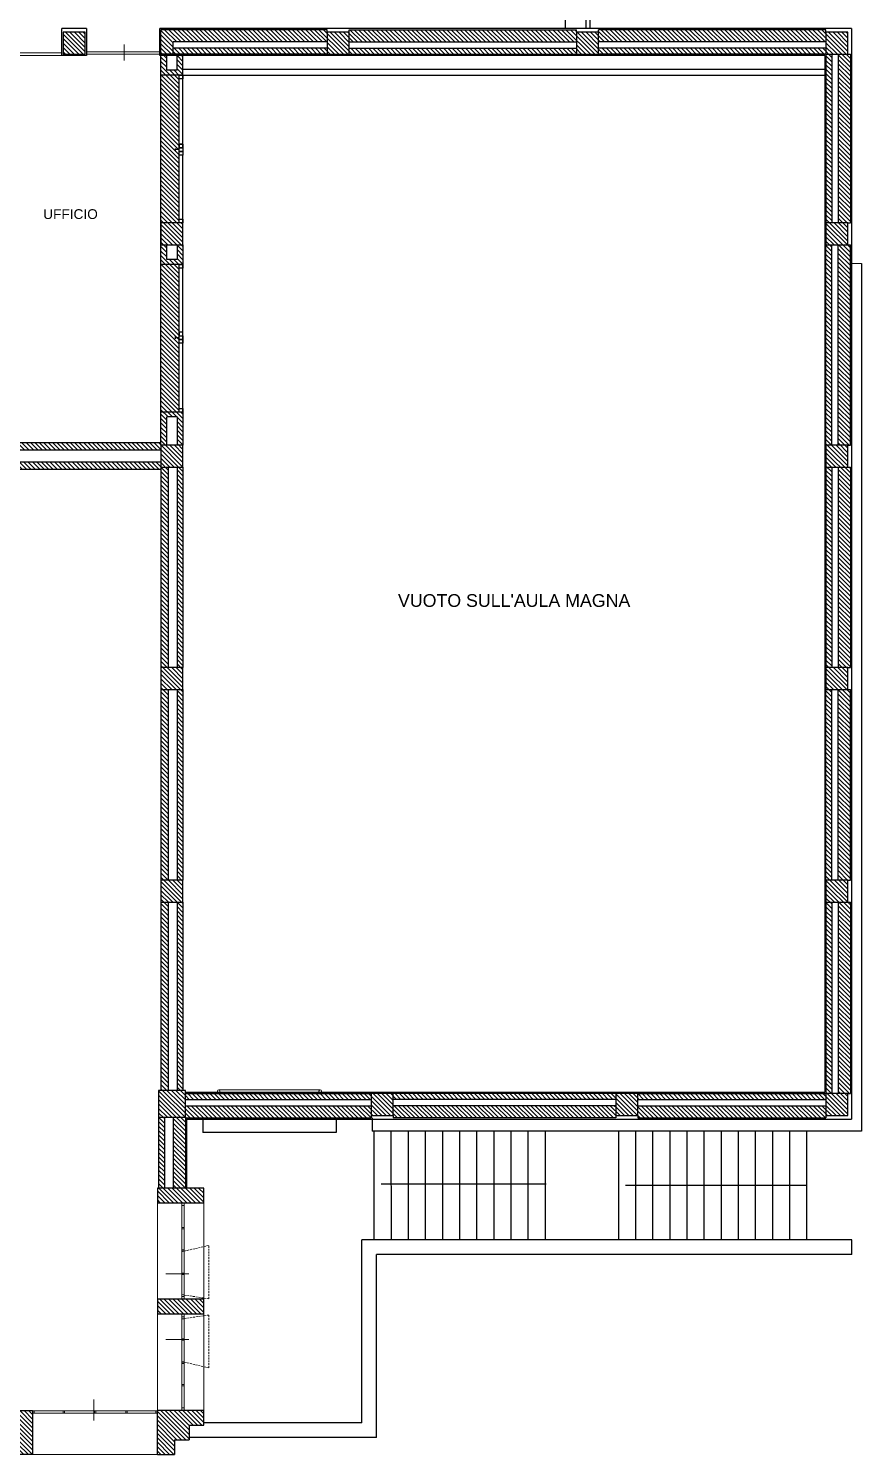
# Model space of a CAD drawing. Header units: millimetres. Extents: x 1559 to 64046, y 1991 to 89352.
# Drawn here: x 30999 to 64046, y 1991 to 58591 of the extents above; entities that cross this region are included whole.
import ezdxf

# ---------------------------------------------------------------- set-up
doc = ezdxf.new("R2010")
doc.units = ezdxf.units.MM
doc.linetypes.add('HIDDEN', pattern=[0.375, 0.25, -0.125])
doc.layers.add('infissi', color=4, linetype='Continuous', lineweight=13)
for name, color, linetype in [('PIANTA', 7, 'Continuous'), ('RETINI', 8, 'Continuous'), ('SCALE_ASCENSORI', 2, 'Continuous')]:
    doc.layers.add(name, color=color, linetype=linetype)
doc.styles.get("Standard").update_dxf_attribs({"font": 'Arial.ttf'})

msp = doc.modelspace()

# ---------------------------------------------------------------- hatches: boundary and pattern name
at = {"layer": 'RETINI'}
h = msp.add_hatch(dxfattribs=at)
h.set_pattern_fill('ANSI31', color=256, scale=990, angle=270, style=0)
h.set_pattern_definition([(315, (241852.04, 756656.8), (87.504464, 87.504464), [])])
edge = h.paths.add_edge_path()
edge.add_arc((28205, 32742), 244, 0, 360)
edge = h.paths.add_edge_path()
edge.add_arc((19572, 32742), 244, 0, 360)
edge = h.paths.add_edge_path()
edge.add_arc((28205, 24350), 244, 0, 360)
h.paths.add_polyline_path([(37953, 8151), (36110, 8151), (36110, 7569), (37953, 7569)])
h.paths.add_polyline_path([(37371, 3155), (37953, 3155), (37953, 3737), (36110, 3737), (36110, 1991), (36789, 1991), (36789, 2573), (37371, 2573)])
h.paths.add_polyline_path([(31163, 3737), (30581, 3737), (30581, 1991), (31163, 1991)])
h.paths.add_polyline_path([(25537, 3737), (24955, 3737), (24955, 1991), (25537, 1991)])
h.paths.add_polyline_path([(19911, 3737), (19329, 3737), (19329, 1991), (19911, 1991)])
h.paths.add_polyline_path([(14285, 3737), (13703, 3737), (13703, 1991), (13752, 1991), (14285, 1991)])
h.paths.add_polyline_path([(8659, 3737), (8077, 3737), (8077, 1991), (8659, 1991)])
h.paths.add_polyline_path([(8077, 3687), (3080, 3687), (3080, 3454), (8077, 3454)])
h.paths.add_polyline_path([(8077, 3008), (3080, 3008), (3080, 2669), (3080, 2523), (8077, 2523)])
h.paths.add_polyline_path([(3080, 3687), (2062, 3687), (2062, 2669), (3080, 2669), (3080, 2670)])
h.paths.add_polyline_path([(2401, 6744), (1916, 6744), (1916, 3687), (2062, 3687), (2062, 3687), (2401, 3687)])
h.paths.add_polyline_path([(3080, 6744), (2847, 6744), (2847, 3687), (3080, 3687)])
h.paths.add_polyline_path([(3130, 7326), (1578, 7326), (1578, 6744), (3130, 6744)])
h.paths.add_polyline_path([(3080, 24883), (2013, 24883), (2013, 23816), (3080, 23816)])
h.paths.add_polyline_path([(2401, 23816), (2013, 23816), (1916, 23816), (1916, 16444), (2013, 16444), (2401, 16444)])
h.paths.add_polyline_path([(3080, 23816), (2847, 23816), (2847, 16444), (3080, 16444)])
h.paths.add_polyline_path([(3080, 16444), (2013, 16444), (2013, 15377), (3080, 15377)])
h.paths.add_polyline_path([(2401, 15377), (2013, 15377), (1916, 15377), (1916, 12553), (2401, 12553)])
h.paths.add_polyline_path([(3080, 15377), (2847, 15377), (2847, 12553), (3080, 12553)])
h.paths.add_polyline_path([(3130, 12553), (1578, 12553), (1578, 11983), (1578, 11971), (3130, 11971)])
h.paths.add_polyline_path([(3080, 33322), (2013, 33322), (2013, 32255), (3080, 32255)])
h.paths.add_polyline_path([(2401, 32255), (2013, 32255), (1916, 32255), (1916, 24883), (2013, 24883), (2401, 24883)])
h.paths.add_polyline_path([(3080, 32255), (2847, 32255), (2847, 24883), (3080, 24883)])
h.paths.add_polyline_path([(3080, 43503), (2847, 43503), (2847, 42149), (3080, 42149)])
h.paths.add_polyline_path([(3130, 43755), (1772, 43755), (1772, 43503), (3130, 43503)])
h.paths.add_polyline_path([(2400, 43503), (1915, 43503), (1916, 42149), (2013, 42149), (2401, 42149)])
h.paths.add_polyline_path([(3080, 42149), (2013, 42149), (2013, 41082), (3080, 41082)])
h.paths.add_polyline_path([(2401, 41082), (2013, 41082), (1916, 41082), (1916, 33322), (2013, 33322), (2401, 33322)])
h.paths.add_polyline_path([(3080, 41082), (2847, 41082), (2847, 33322), (3080, 33322)])
h.paths.add_polyline_path([(11569, 42052), (11278, 42052), (10599, 42052), (10599, 41082), (11569, 41082)])
h.paths.add_polyline_path([(20105, 42052), (19135, 42052), (19135, 41082), (20105, 41082)])
edge = h.paths.add_edge_path()
edge.add_line((19085, 41878), (15279, 41878))
edge.add_line((15279, 41878), (15279, 41838))
edge.add_line((15279, 41838), (15036, 41838))
edge.add_arc((15036, 41782), 55.9, 90, 180)
edge.add_line((14980, 41782), (14980, 41352))
edge.add_arc((15036, 41352), 55.9, 180, 270)
edge.add_line((15036, 41296), (15279, 41296))
edge.add_line((15279, 41296), (15279, 41257))
edge.add_line((15279, 41257), (19085, 41257))
edge.add_line((19085, 41257), (19085, 41878))
edge = h.paths.add_edge_path()
edge.add_arc((14902, 41782), 55.9, 0, 90)
edge.add_line((14902, 41838), (14659, 41838))
edge.add_line((14659, 41838), (14659, 41838))
edge.add_line((14659, 41838), (11616, 41838))
edge.add_line((11616, 41838), (11616, 41298))
edge.add_line((11616, 41298), (14659, 41298))
edge.add_line((14659, 41298), (14659, 41296))
edge.add_line((14659, 41296), (14902, 41296))
edge.add_arc((14902, 41352), 55.9, 270, 360)
edge.add_line((14958, 41352), (14958, 41782))
h.paths.add_polyline_path([(19085, 41257), (15279, 41257), (14659, 41257), (11616, 41257), (11616, 41082), (19085, 41082)])
h.paths.add_polyline_path([(10549, 41257), (7461, 41257), (6840, 41257), (3128, 41257), (3128, 41082), (10549, 41082)])
h.paths.add_polyline_path([(10549, 42149), (3128, 42149), (3128, 41878), (6840, 41878), (7461, 41878), (7461, 41878), (10549, 41878)])
edge = h.paths.add_edge_path()
edge.add_line((20152, 44468), (19926, 44468))
edge.add_arc((19602, 45241), 839, 288.0011, 292.7505, ccw=False)
edge.add_line((19861, 44443), (19861, 42149))
edge.add_line((19861, 42149), (20152, 42149))
edge.add_line((20152, 42149), (20152, 44468))
h.paths.add_polyline_path([(15255, 50633), (13800, 50633), (13800, 50342), (14964, 50342), (14964, 41878), (15255, 41878)])
h.paths.add_polyline_path([(22140, 47087), (20152, 47087), (19182, 47087), (19182, 48057), (19182, 51060), (18891, 51060), (18891, 47766), (18891, 46214), (20152, 46214), (20152, 46796), (22140, 46796)])
h.paths.add_polyline_path([(4886, 50633), (3400, 50633), (3400, 50342), (4886, 50342)])
h.paths.add_polyline_path([(12054, 50633), (11820, 50633), (11820, 51023), (11529, 51023), (11529, 50633), (10012, 50633), (9721, 50633), (4886, 50633), (4886, 50342), (12054, 50342)])
h.paths.add_polyline_path([(27912, 44468), (27621, 44468), (27621, 42149), (27912, 42149)])
h.paths.add_polyline_path([(28979, 50090), (28688, 50090), (28688, 47087), (27621, 47087), (25632, 47087), (25632, 46796), (27621, 46796), (27621, 46214), (27912, 46214), (27912, 46796), (28979, 46796)])
h.paths.add_polyline_path([(28979, 57524), (28688, 57524), (28688, 51642), (28979, 51642)])
h.paths.add_polyline_path([(19182, 57523), (18891, 57523), (18891, 53450), (18373, 53450), (18373, 53159), (18891, 53159), (18891, 52806), (19182, 52806)])
h.paths.add_polyline_path([(10365, 57524), (10074, 57524), (10074, 55928), (10074, 53159), (11529, 53159), (11529, 52769), (11820, 52769), (11820, 53159), (15618, 53159), (15618, 53450), (14138, 53450), (14138, 55778), (13847, 55778), (13847, 55297), (13847, 53450), (10365, 53450)])
h.paths.add_polyline_path([(3130, 55928), (1772, 55928), (1772, 55675), (3130, 55675)])
h.paths.add_polyline_path([(15570, 58542), (13459, 58542), (13459, 58445), (13459, 58057), (15570, 58057)])
h.paths.add_polyline_path([(19437, 58445), (18373, 58445), (18373, 57960), (19437, 57960)])
h.paths.add_polyline_path([(19437, 57960), (19204, 57960), (19204, 57756), (18664, 57756), (18663, 57960), (18373, 57960), (18373, 57523), (19437, 57523)])
h.paths.add_polyline_path([(15570, 58057), (15279, 58057), (15279, 57805), (13459, 57805), (13459, 57572), (15570, 57572)])
h.paths.add_polyline_path([(13459, 58445), (12586, 58445), (12586, 57572), (13459, 57572)])
h.paths.add_polyline_path([(12586, 58445), (12586, 58542), (2983, 58541), (2983, 58445), (2983, 58056), (12586, 58057)])
h.paths.add_polyline_path([(12586, 57805), (2983, 57805), (2983, 57572), (12586, 57572)])
h.paths.add_polyline_path([(2983, 58445), (2110, 58445), (2110, 57572), (2983, 57572)])
h.paths.add_polyline_path([(2498, 57572), (2110, 57572), (2013, 57572), (2015, 55928), (2500, 55928)])
h.paths.add_polyline_path([(2983, 57572), (2750, 57572), (2750, 55928), (2983, 55928)])
h.paths.add_polyline_path([(29417, 58542), (26404, 58542), (26404, 57572), (26889, 57572), (26889, 58057), (28882, 58057), (28882, 57572), (29417, 57572)])
h.paths.add_polyline_path([(23353, 58445), (22480, 58445), (22480, 57572), (23353, 57572)])
h.paths.add_polyline_path([(33247, 58445), (32374, 58445), (32374, 57572), (33247, 57572)])
h.paths.add_polyline_path([(63511, 24786), (62638, 24786), (62638, 23913), (63511, 23913)])
h.paths.add_polyline_path([(63511, 33225), (62638, 33225), (62638, 32352), (63511, 32352)])
h.paths.add_polyline_path([(63608, 32352), (63511, 32352), (63123, 32352), (63123, 24786), (63511, 24786), (63608, 24786)])
h.paths.add_polyline_path([(62871, 32352), (62638, 32352), (62638, 24786), (62871, 24786)])
h.paths.add_polyline_path([(63511, 42052), (62638, 42052), (62638, 41179), (63511, 41179)])
h.paths.add_polyline_path([(63608, 41179), (63511, 41179), (63123, 41179), (63123, 33225), (63511, 33225), (63608, 33225)])
h.paths.add_polyline_path([(62871, 41179), (62638, 41179), (62638, 33225), (62871, 33225)])
h.paths.add_polyline_path([(62871, 50006), (62638, 50006), (62638, 42052), (62871, 42052)])
h.paths.add_polyline_path([(62638, 57805), (53617, 57805), (53617, 57572), (62638, 57572)])
h.paths.add_polyline_path([(63511, 58445), (62638, 58445), (62638, 57572), (63511, 57572)])
h.paths.add_polyline_path([(63608, 57572), (63511, 57572), (63123, 57572), (63123, 50879), (63511, 50879), (63608, 50879)])
h.paths.add_polyline_path([(62871, 57572), (62638, 57572), (62638, 50879), (62871, 50879)])
h.paths.add_polyline_path([(63511, 50879), (62638, 50879), (62638, 50006), (63511, 50006)])
h.paths.add_polyline_path([(63608, 50006), (63511, 50006), (63123, 50006), (63123, 42052), (63511, 42052), (63608, 42052)])
h.paths.add_polyline_path([(37127, 57524), (36894, 57524), (36894, 56936), (36487, 56936), (36487, 57524), (36254, 57524), (36254, 56742), (37127, 56742)])
h.paths.add_polyline_path([(42850, 58445), (42850, 58542), (36254, 58542), (36254, 57572), (36739, 57572), (36739, 58057), (42850, 58057)])
h.paths.add_polyline_path([(42850, 57805), (36739, 57805), (36739, 57572), (42850, 57572)], flags=17)
h.paths.add_polyline_path([(43723, 58445), (42850, 58445), (42850, 57572), (43723, 57572)])
h.paths.add_polyline_path([(52744, 58445), (52744, 58542), (43723, 58542), (43723, 58445), (43723, 58057), (52744, 58057)])
h.paths.add_polyline_path([(52744, 57805), (43723, 57805), (43723, 57572), (52744, 57572)])
h.paths.add_polyline_path([(53617, 58445), (52744, 58445), (52744, 57572), (53617, 57572)])
h.paths.add_polyline_path([(62638, 58445), (62638, 58542), (53617, 58542), (53617, 58445), (53617, 58057), (62638, 58057)])
h.paths.add_polyline_path([(36981, 56742), (36254, 56742), (36254, 53826), (36254, 50879), (36981, 50879), (36981, 51025), (36981, 53569), (36981, 53715), (36981, 53860), (36981, 54006)])
h.paths.add_polyline_path([(36981, 49230), (36254, 49230), (36254, 43367), (36981, 43367), (36981, 43512)])
h.paths.add_polyline_path([(37127, 50879), (36254, 50879), (36254, 50006), (37127, 50006)])
h.paths.add_polyline_path([(37127, 50006), (36894, 50006), (36894, 49424), (36487, 49424), (36487, 50006), (36254, 50006), (36254, 49230), (37127, 49230)])
h.paths.add_polyline_path([(37127, 42052), (36254, 42052), (36254, 41179), (37127, 41179)])
h.paths.add_polyline_path([(36487, 43173), (36894, 43173), (36894, 42052), (37127, 42052), (37127, 43367), (36981, 43367), (36254, 43367), (36254, 42052), (36487, 42052)])
h.paths.add_polyline_path([(37127, 41179), (36894, 41179), (36894, 33225), (37127, 33225)])
h.paths.add_polyline_path([(36545, 41179), (36254, 41179), (36254, 33225), (36545, 33225)])
h.paths.add_polyline_path([(36254, 41179), (36254, 41373), (28688, 41373), (28688, 41082), (36254, 41082)])
h.paths.add_polyline_path([(36254, 42052), (36254, 42149), (32762, 42149), (28688, 42149), (28688, 41858), (36254, 41858)])
h.paths.add_polyline_path([(28641, 42052), (27671, 42052), (27671, 41082), (28641, 41082)])
h.paths.add_polyline_path([(36545, 23913), (36254, 23913), (36254, 16444), (36545, 16444)])
h.paths.add_polyline_path([(37127, 23913), (36894, 23913), (36894, 16444), (37127, 16444)])
h.paths.add_polyline_path([(37224, 16444), (36157, 16444), (36157, 15377), (37224, 15377)])
h.paths.add_polyline_path([(37127, 24786), (36254, 24786), (36254, 23913), (37127, 23913)])
h.paths.add_polyline_path([(37127, 32352), (36894, 32352), (36894, 24786), (37127, 24786)])
h.paths.add_polyline_path([(36545, 32352), (36254, 32352), (36254, 24786), (36545, 24786)])
h.paths.add_polyline_path([(37127, 33225), (36254, 33225), (36254, 32352), (37127, 32352)])
h.paths.add_polyline_path([(37224, 15377), (36739, 15377), (36739, 12564), (37224, 12564)])
h.paths.add_polyline_path([(36390, 15377), (36157, 15377), (36157, 12564), (36390, 12564)])
h.paths.add_polyline_path([(62638, 15833), (55169, 15833), (55169, 15445), (55169, 15348), (62638, 15348), (62638, 15445)])
h.paths.add_polyline_path([(62638, 16318), (55169, 16318), (55169, 16085), (62638, 16085)])
h.paths.add_polyline_path([(63511, 16318), (62638, 16318), (62638, 15445), (63511, 15445)])
h.paths.add_polyline_path([(63608, 23913), (63511, 23913), (63123, 23913), (63123, 16318), (63511, 16318), (63608, 16318)])
h.paths.add_polyline_path([(62871, 23913), (62638, 23913), (62638, 16318), (62871, 16318)])
h.paths.add_polyline_path([(45469, 16318), (44596, 16318), (44596, 15445), (45469, 15445)])
h.paths.add_polyline_path([(44596, 15833), (37224, 15833), (37224, 15377), (37224, 15348), (44596, 15348), (44596, 15445)])
h.paths.add_polyline_path([(44596, 16318), (37224, 16318), (37224, 16085), (44596, 16085)])
h.paths.add_polyline_path([(54296, 16318), (45469, 16318), (45469, 16085), (54296, 16085)])
h.paths.add_polyline_path([(54296, 15833), (45469, 15833), (45469, 15445), (45469, 15348), (54296, 15348), (54296, 15445)])
h.paths.add_polyline_path([(55169, 16318), (54296, 16318), (54296, 15445), (55169, 15445)])
h.paths.add_polyline_path([(37953, 11982), (37953, 12564), (36110, 12564), (36110, 11982)])

# ---------------------------------------------------------------- linework, layer by layer
at = {"layer": 'infissi', "linetype": 'Continuous'}
msp.add_line((34788, 57962), (34788, 57326), dxfattribs=at)
at = {"layer": 'infissi'}
for p, q in [((32325, 57621), (29488, 57621)), ((32325, 57524), (29488, 57524)), ((33295, 57669), (36207, 57669)), ((33295, 57572), (36207, 57572)), ((64046, 49269), (63658, 49269)), ((38497, 16415), (38497, 16367)), ((42572, 16464), (38546, 16464)), ((38594, 16367), (38594, 16415)), ((42523, 16367), (42523, 16415)), ((42620, 16415), (42620, 16367)), ((36110, 11982), (36110, 8151)), ((37080, 8151), (37080, 11982)), ((37177, 8151), (37177, 11982)), ((37953, 3737), (37953, 11982)), ((37177, 11874), (37080, 11874)), ((37177, 11000), (37080, 11000)), ((37177, 10947), (37080, 10947)), ((37177, 10119), (37080, 10119)), ((37177, 10065), (37080, 10065)), ((37358, 9165), (36451, 9165)), ((37177, 9192), (37080, 9192)), ((37177, 9138), (37080, 9138)), ((37177, 8264), (37080, 8264)), ((36110, 7569), (36110, 3737)), ((37080, 7569), (37080, 3737)), ((37177, 7455), (37080, 7455)), ((37177, 7569), (37177, 3737)), ((37358, 6554), (36451, 6554)), ((37177, 6581), (37080, 6581)), ((37177, 6528), (37080, 6528)), ((37177, 5654), (37080, 5654)), ((37177, 5601), (37080, 5601)), ((37177, 4773), (37080, 4773)), ((37177, 4719), (37080, 4719)), ((33594, 3339), (33594, 4167)), ((36110, 3725), (31163, 3725)), ((36110, 3628), (31163, 3628)), ((31221, 3628), (31221, 3725)), ((31221, 3628), (31221, 3725)), ((33614, 3628), (33614, 3725)), ((33614, 3628), (33614, 3725)), ((33672, 3628), (33672, 3725)), ((33672, 3628), (33672, 3725)), ((36052, 3628), (36052, 3725)), ((36052, 3628), (36052, 3725)), ((37177, 3845), (37080, 3845)), ((36110, 1991), (31163, 1991)), ((36110, 1991), (31163, 1991))]:
    msp.add_line(p, q, dxfattribs=at)
at = {"layer": 'infissi', "linetype": 'HIDDEN', "ltscale": 300}
for p, q in [((37080, 10041), (38147, 10289)), ((38147, 8170), (38147, 10289)), ((37080, 8337), (38147, 8170)), ((37080, 7371), (38147, 7525)), ((38147, 7525), (38147, 5431)), ((37080, 5679), (38147, 5431))]:
    msp.add_line(p, q, dxfattribs=at)
at = {"layer": 'infissi', "ltscale": 500}
for p, q in [((32367, 3628), (32367, 3725)), ((32367, 3628), (32367, 3725)), ((32425, 3628), (32425, 3725)), ((32425, 3628), (32425, 3725)), ((34860, 3628), (34860, 3725)), ((34860, 3628), (34860, 3725)), ((34918, 3628), (34918, 3725)), ((34918, 3628), (34918, 3725))]:
    msp.add_line(p, q, dxfattribs=at)
at = {"layer": 'infissi'}
for centre in [(38546, 16415), (42572, 16415)]:
    msp.add_arc(centre, 48.5, 0, 180, dxfattribs=at)
at = {"layer": 'PIANTA', "color": 8}
for p, q in [((52293, 88873), (52293, 58591)), ((53263, 88873), (53263, 58591)), ((53120, 58591), (53120, 87515)), ((37127, 56975), (62589, 56975)), ((37127, 56742), (62589, 56742)), ((64046, 49269), (64046, 14829)), ((37915, 15300), (37915, 14777)), ((43201, 15348), (43201, 14766)), ((44627, 15350), (44627, 14829)), ((43201, 14766), (37915, 14777)), ((64046, 14829), (44627, 14829))]:
    msp.add_line(p, q, dxfattribs=at)
at = {"layer": 'PIANTA', "color": 0}
for p, q in [((32325, 57524), (32325, 58590)), ((33295, 58590), (32325, 58590)), ((33295, 58590), (33295, 57524)), ((36207, 57524), (36207, 58591)), ((63656, 58591), (36207, 58591)), ((36254, 57572), (36254, 58542)), ((42850, 58542), (36254, 58542)), ((42850, 58445), (42850, 58542)), ((43723, 58542), (52744, 58542)), ((43723, 58445), (43723, 58542)), ((52744, 58445), (52744, 58542)), ((62638, 58542), (53617, 58542)), ((53617, 58445), (53617, 58542)), ((62638, 58445), (62638, 58542)), ((63656, 58591), (63656, 15300)), ((42850, 58057), (36739, 58057)), ((36739, 57572), (36739, 58057)), ((42850, 57805), (36739, 57805)), ((43723, 58057), (52744, 58057)), ((43723, 57805), (52744, 57805)), ((62638, 58057), (53617, 58057)), ((62638, 57805), (53617, 57805)), ((33295, 57524), (32325, 57524)), ((42850, 57572), (36207, 57572)), ((62589, 57524), (36207, 57524)), ((36254, 56742), (36254, 57524)), ((36487, 56936), (36487, 57524)), ((36894, 56936), (36894, 57524)), ((37127, 56742), (37127, 57524)), ((43723, 57572), (52744, 57572)), ((62638, 57572), (53617, 57572)), ((62589, 57524), (62589, 16367)), ((62638, 57572), (62638, 50879)), ((62871, 57572), (62871, 50879)), ((63123, 57572), (63123, 50879)), ((63511, 57572), (63608, 57572)), ((63608, 57572), (63608, 50879)), ((37127, 56742), (36254, 56742)), ((36894, 56936), (36487, 56936)), ((36254, 49230), (36254, 50879)), ((36894, 50877), (36894, 50879)), ((37127, 50877), (37127, 50879)), ((63511, 50879), (63608, 50879)), ((36487, 49424), (36487, 50006)), ((36894, 50006), (36894, 49424)), ((37127, 50006), (37127, 49230)), ((62638, 42052), (62638, 50006)), ((62871, 42052), (62871, 50006)), ((63123, 42052), (63123, 50006)), ((63511, 50006), (63608, 50006)), ((63608, 42052), (63608, 50006)), ((36894, 49424), (36487, 49424)), ((37127, 49230), (36254, 49230)), ((36254, 42052), (36254, 43367)), ((37127, 43367), (36254, 43367)), ((36487, 42052), (36487, 43173)), ((36894, 43173), (36487, 43173)), ((36894, 43173), (36894, 42052)), ((37127, 43367), (37127, 42052)), ((32762, 42149), (28688, 42149)), ((36254, 42149), (32762, 42149)), ((63511, 42052), (63608, 42052)), ((36254, 41858), (28688, 41858)), ((36254, 41373), (28688, 41373)), ((36254, 41082), (28688, 41082)), ((36254, 41179), (36254, 33225)), ((36545, 41179), (36545, 33225)), ((36894, 41179), (36894, 33225)), ((37127, 41179), (37127, 33225)), ((62638, 41179), (62638, 33225)), ((62871, 41179), (62871, 33225)), ((63123, 41179), (63123, 33225)), ((63511, 41179), (63608, 41179)), ((63608, 41179), (63608, 33225)), ((63511, 33225), (63608, 33225)), ((36254, 32399), (36254, 24755)), ((36545, 32352), (36545, 24786)), ((36894, 32352), (36894, 24786)), ((37127, 32352), (37127, 24786)), ((62638, 24786), (62638, 32352)), ((62871, 24786), (62871, 32352)), ((63123, 24786), (63123, 32352)), ((63511, 32352), (63608, 32352)), ((63608, 24786), (63608, 32352)), ((63511, 24786), (63608, 24786)), ((36254, 23913), (36254, 16444)), ((36545, 23913), (36545, 16444)), ((36894, 23913), (36894, 16444)), ((37127, 23913), (37127, 16444)), ((62638, 23913), (62638, 16318)), ((62871, 23913), (62871, 16318)), ((63123, 23913), (63123, 16318)), ((63511, 23913), (63608, 23913)), ((63608, 23913), (63608, 16318)), ((37224, 16367), (62589, 16367)), ((37224, 16318), (44596, 16318)), ((37224, 16085), (44596, 16085)), ((54296, 16318), (45469, 16318)), ((54296, 16085), (45469, 16085)), ((55169, 16318), (62638, 16318)), ((55169, 16085), (62638, 16085)), ((63511, 16318), (63608, 16318)), ((36157, 15377), (36157, 12564)), ((36390, 15377), (36390, 12564)), ((36739, 15377), (36739, 12564)), ((37224, 15833), (44596, 15833)), ((37224, 15377), (37224, 12564)), ((37224, 15348), (44596, 15348)), ((37272, 15300), (63656, 15300)), ((37272, 15300), (37272, 12564)), ((44596, 15445), (44596, 15348)), ((54296, 15833), (45469, 15833)), ((45469, 15445), (45469, 15348)), ((54296, 15348), (45469, 15348)), ((54296, 15445), (54296, 15348)), ((55169, 15833), (62638, 15833)), ((55169, 15445), (55169, 15348)), ((55169, 15348), (62638, 15348)), ((62638, 15445), (62638, 15348)), ((36110, 12564), (36157, 12564)), ((37953, 3737), (36110, 3737)), ((37953, 3155), (37953, 3737)), ((37371, 3155), (37953, 3155)), ((37371, 3155), (37371, 2573)), ((36789, 2573), (37371, 2573)), ((36789, 2573), (36789, 1991)), ((36110, 1991), (36789, 1991))]:
    msp.add_line(p, q, dxfattribs=at)
at = {"layer": 'PIANTA', "color": 7}
for p, q in [((36254, 50879), (36254, 56742)), ((36254, 53826), (36254, 56742)), ((36981, 54006), (36981, 56742)), ((37127, 54006), (37127, 56742)), ((36827, 53739), (36827, 53826)), ((36981, 53787), (36827, 53787)), ((36981, 53860), (36981, 54006)), ((36981, 54006), (37127, 54006)), ((37127, 54006), (36981, 54006)), ((36981, 54006), (36981, 53860)), ((36981, 53642), (36981, 53933)), ((37127, 53860), (36981, 53860)), ((36981, 53715), (36981, 53860)), ((36981, 53860), (37127, 53860)), ((36981, 53860), (37127, 53860)), ((37127, 54006), (37127, 53860)), ((37127, 53860), (37127, 54006)), ((37127, 53860), (37127, 53715)), ((37127, 53715), (36981, 53715)), ((36981, 53569), (36981, 53715)), ((36981, 53715), (37127, 53715)), ((36981, 50879), (36981, 53569)), ((37127, 53569), (36981, 53569)), ((37127, 53715), (37127, 53569)), ((37127, 50879), (37127, 53569)), ((36254, 43367), (36254, 49230)), ((36981, 43367), (36981, 49230)), ((37127, 43367), (37127, 49230)), ((36981, 46175), (36981, 46466)), ((36827, 46272), (36827, 46369)), ((36981, 46320), (36827, 46320))]:
    msp.add_line(p, q, dxfattribs=at)
at = {"layer": 'PIANTA', "color": 0}
for points in [[(33247, 58445), (32374, 58445), (32374, 57572), (33247, 57572)], [(53617, 58445), (52744, 58445), (52744, 57572), (53617, 57572)], [(63511, 58445), (62638, 58445), (62638, 57572), (63511, 57572)], [(37127, 56596), (36981, 56596), (36981, 56742), (37127, 56742)], [(37127, 50879), (36981, 50879), (36981, 51025), (37127, 51025)], [(37127, 50879), (36254, 50879), (36254, 50006), (37127, 50006)], [(63511, 50879), (62638, 50879), (62638, 50006), (63511, 50006)], [(37127, 49085), (36981, 49085), (36981, 49230), (37127, 49230)], [(37127, 43367), (36981, 43367), (36981, 43512), (37127, 43512)], [(37127, 42052), (36254, 42052), (36254, 41179), (37127, 41179)], [(63511, 42052), (62638, 42052), (62638, 41179), (63511, 41179)], [(37127, 33225), (36254, 33225), (36254, 32352), (37127, 32352)], [(63511, 33225), (62638, 33225), (62638, 32352), (63511, 32352)], [(37127, 24786), (36254, 24786), (36254, 23913), (37127, 23913)], [(63511, 24786), (62638, 24786), (62638, 23913), (63511, 23913)], [(37224, 16444), (36157, 16444), (36157, 15377), (37224, 15377)], [(36110, 12564), (36110, 11982), (37953, 11982), (37953, 12564)], [(36110, 8151), (36110, 7569), (37953, 7569), (37953, 8151)]]:
    msp.add_lwpolyline(points, close=True, dxfattribs=at)
at = {"layer": 'PIANTA', "color": 7, "linetype": 'Continuous'}
msp.add_lwpolyline([(43723, 58445), (42850, 58445), (42850, 57572), (43723, 57572)], close=True, dxfattribs=at)
at = {"layer": 'PIANTA', "color": 252}
for points in [[(43723, 58445), (42850, 58445), (42850, 57572), (43723, 57572)], [(55169, 16318), (54296, 16318), (54296, 15445), (55169, 15445)], [(63511, 16318), (62638, 16318), (62638, 15445), (63511, 15445)]]:
    msp.add_lwpolyline(points, close=True, dxfattribs=at)
at = {"layer": 'PIANTA', "color": 7}
for points in [[(37127, 46539), (36981, 46539), (36981, 46393), (37127, 46393)], [(37127, 46248), (36981, 46248), (36981, 46393), (37127, 46393)], [(37127, 46102), (36981, 46102), (36981, 46248), (37127, 46248)], [(45469, 16318), (44596, 16318), (44596, 15445), (45469, 15445)]]:
    msp.add_lwpolyline(points, close=True, dxfattribs=at)
at = {"layer": 'PIANTA', "color": 0}
for points in [[(30581, 3737), (31163, 3737), (31163, 1991), (30581, 1991), (30581, 3737)], [(36110, 1991), (36110, 3737)]]:
    msp.add_lwpolyline(points, dxfattribs=at)
at = {"layer": 'SCALE_ASCENSORI'}
for p, q in [((44694, 14829), (44702, 10513)), ((45373, 14829), (45381, 10513)), ((46060, 14829), (46060, 10513)), ((46739, 14829), (46739, 10513)), ((47418, 14829), (47418, 10513)), ((48097, 14829), (48097, 10513)), ((48776, 14829), (48776, 10513)), ((49455, 14829), (49455, 10513)), ((50134, 14829), (50134, 10513)), ((50813, 14829), (50813, 10513)), ((51492, 14829), (51492, 10513)), ((54402, 14829), (54402, 10513)), ((55081, 14829), (55081, 10513)), ((55760, 14829), (55760, 10513)), ((56439, 14829), (56439, 10513)), ((57118, 14829), (57118, 10513)), ((57797, 14829), (57797, 10513)), ((58476, 14829), (58476, 10513)), ((59155, 14829), (59155, 10513)), ((59834, 14829), (59834, 10513)), ((60513, 14829), (60513, 10513)), ((61192, 14829), (61192, 10513)), ((61871, 14829), (61871, 10513)), ((51543, 12722), (44989, 12722)), ((61871, 12671), (54684, 12671)), ((63658, 10513), (44217, 10513)), ((44217, 3252), (44217, 10513)), ((63658, 9931), (63658, 10513)), ((44799, 2670), (44799, 9931)), ((63658, 9931), (44799, 9931)), ((44217, 3252), (37953, 3252)), ((44799, 2670), (37371, 2670))]:
    msp.add_line(p, q, dxfattribs=at)

# ---------------------------------------------------------------- texts
at = {"color": 0}
msp.add_text('UFFICIO', height=388, dxfattribs=at).set_placement((31581, 51031))
at = {"color": 7, "insert": (45657, 36139), "char_height": 504.4, "width": 10869.82, "attachment_point": 1}
msp.add_mtext("VUOTO SULL'AULA MAGNA", dxfattribs=at)

doc.saveas('drawing.dxf')
